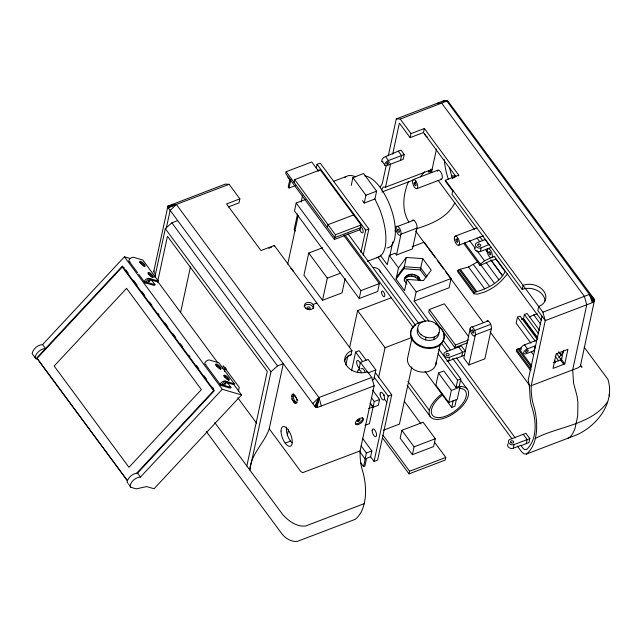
<?xml version="1.0" encoding="UTF-8"?>
<svg xmlns="http://www.w3.org/2000/svg" width="642" height="642" viewBox="0 0 642 642"><rect width="100%" height="100%" fill="white"/><g stroke="black" fill="none" stroke-linecap="round" stroke-linejoin="round"><path stroke-width="0.96" d="M155.581 274.912L153.735 271.542L167.931 206.114L225.157 184.134L229.13 184.302L239.875 198.851L226.538 203.939L260.973 250.557L274.311 245.477L351.944 350.58A15.143 11.46 12.2 0 0 346.953 366.044A15.143 11.46 12.2 0 0 367.569 371.742L371.758 377.408L374.142 385.85L360.074 450.917C359.977 457.529 360.459 464.246 362.473 470.578C366.927 485.071 368.059 508.873 355.283 519.298L297.31 541.399C291.147 541.96 285.377 538.421 281.75 533.63L206.21 431.36M424.33 128.528L423.463 132.557L410.126 137.645L411 133.616L424.33 128.528L458.765 175.154L445.436 180.233L542.883 312.173L545.267 320.607L531.199 385.682C531.094 392.294 531.584 399.003 533.598 405.335C538.052 419.828 539.184 443.638 526.408 454.063L523.888 453.806L521.577 451.743L517.42 446.118M526.408 454.063L576.46 434.979C597.036 425.919 615.309 402.638 607.942 379.39L584.18 347.218M404.275 281.019C403.93 271.654 419.362 272.441 420.181 280.787M229.13 184.302L176.333 204.437L167.803 206.467L167.947 207.398L314.829 406.41L317.156 407.574L318.954 397.542L176.333 204.437L168.172 205.857M398.297 151.143L400.969 150.124L404.211 154.537L388.49 160.532A3.788 1.878 -36.4 0 0 384.767 164.167A3.788 1.878 -36.4 0 0 387.447 165.363L400.512 160.388L401.539 155.557L398.297 151.143L385.561 156.56A3.788 1.878 -36.4 0 0 382.078 159.537A3.788 1.878 -36.4 0 0 382.985 161.688M404.211 154.537L403.184 159.368L400.512 160.388M154.81 277.296L165.315 228.68L171.863 222.83L177.617 220.639M166.342 227.974L170.122 210.496L176.333 204.437L167.931 206.114M157.555 282.095L167.466 236.272L267.281 371.421L246.833 465.996M180.546 312.694L190.457 266.871M239.875 198.851L239.001 202.88L228.335 206.949M222.646 368.636L223.264 365.779L239.241 387.407L238.415 391.219M224.491 371.429L225.318 367.625M318.552 171.157L311.755 161.953L286.155 171.711L285.746 173.605L334.394 239.474L359.993 229.708L361.021 224.973L320.302 169.849L294.702 179.608L294.084 182.448M274.142 246.263L274.311 245.477M289.863 179.439L288.242 186.918L289.06 188.026L295.368 185.618M290.866 179.27L290.521 180.883L287.407 176.67M289.06 188.026L290.674 180.546M305.44 199.51L296.195 203.032L294.485 210.929L359.191 298.53L377.673 291.484L379.382 283.587L343.759 235.365M297.535 213.971L294.18 229.499L295.352 231.088M287.72 264.087L298.209 215.592M301.146 202.013L302.615 195.224M270.996 371.766L249.77 469.96C251.046 453.733 264.207 443.389 269.231 428.792L283.299 363.717L277.545 365.916L270.996 371.766L165.315 228.68M316.225 168.196L317.068 164.32L320.214 163.116L368.845 228.961L363.187 255.139M322.685 247.708L308.746 253.02L303.947 275.185L322.509 300.312L342.034 292.872L345.155 278.419M327.38 227.525L327.998 224.684L353.598 214.926M287.271 435.597L288.539 429.755M334.394 239.474L335.421 234.739L294.702 179.608M322.509 300.312L327.3 278.155L308.746 253.02M351.23 185.418L352.915 177.601L363.589 173.541L376.613 191.172L374.92 198.98L364.255 203.049L362.481 200.641M364.255 203.049L365.94 195.24L352.915 177.601M360.876 252.458L365.699 230.165L317.068 164.32M386.203 165.508L382.215 183.965L380.168 187.047M388.298 155.797L396.283 118.89L443.365 100.946L446.543 100.642L447.996 101.235L594.612 299.742L580.408 366.004L578.282 367.73L531.199 385.682M359.191 298.53L360.9 290.625L296.195 203.032M345.877 364.905L347.763 356.174M349.649 347.442L357.618 310.592L391.299 297.744M381.436 190.024L383.33 186.926L385.529 187.175L390.569 163.87M392.663 154.16L399.38 123.095L410.126 137.645M344.305 361.165A15.143 11.46 12.2 0 1 348.028 356.238L351.07 354.617L351.944 350.58M351.559 370.819L355.62 352.041L359.167 350.692L366.141 360.138M358.79 370.057L360.443 362.401L368.123 359.472L375.859 369.944L373.788 379.51L372.079 380.16M396.499 254.978L400.993 234.186L416.995 228.079L412.493 248.879L396.499 254.978L395.191 253.213L389.301 255.46L387.295 264.729L380.176 255.091M389.863 255.476L392.8 241.898M395.103 231.224L395.945 227.348M415.358 182.978L415.791 180.964M396.034 279.166L398.473 267.883L406.29 257.458L422.741 258.63L431.255 270.154L423.439 280.578L406.988 279.406L404.548 290.69L396.034 279.166L403.85 268.741L406.29 257.458M378.539 377.777L385.04 347.707L357.618 310.592M372.577 390.079L379.55 399.533L378.315 405.271L373.002 407.293L374.246 401.555L371.341 397.615M362.537 438.301L371.87 450.933L370.603 456.799L365.105 458.894L366.373 453.027L361.125 445.925M366.55 458.324L364.865 466.124L363.557 466.622L365.458 457.842M404.781 278.13L404.348 280.145L405.511 276.734M405.078 278.748L406.282 277.585L406.715 275.57M406.282 277.585L407.871 276.734L408.304 274.72M431.954 172.184L431.633 171.526L436.496 149.032M407.871 276.734L409.732 276.269L410.166 274.254M409.732 276.269L411.747 276.204L412.18 274.19M419.555 278.636L419.122 280.65L417.324 278.363L413.777 276.558L414.21 274.535M375.45 372.737L391.724 394.782L377.6 460.121L374.053 461.47L388.177 396.13L374.222 377.239M415.679 277.288L416.112 275.274M417.324 278.363L417.757 276.349M418.119 279.206L418.56 277.192L418.6 279.711L419.033 277.689M425.975 277.593L420.301 269.913L422.741 258.63M428.912 321.072L414.154 301.098L416.16 291.829L406.988 279.406M419.579 280.546L419.868 279.206M445.436 180.233L445.267 181.02L452.69 191.075M411.907 338.182L407.814 357.137A14.509 10.986 12.2 0 0 420.253 371.887A14.509 10.986 12.2 0 0 436.151 362.016M411.795 366.879L399.428 424.105L383.523 430.164M452.859 190.289L451.984 194.317L522.195 289.373A15.143 11.46 12.2 0 1 545.002 301.018M401.868 430.309L400.167 438.165L412.381 454.697L433.607 446.599L435.308 438.743L423.094 422.211L401.868 430.309L414.082 446.84L412.381 454.697M468.732 336.825L444.336 303.794L429.297 309.524L428.728 312.148L454.905 347.595L467.296 342.868M458.597 175.94L458.765 175.154M425.502 339.883L426.071 337.251M433.735 339.626L434.305 336.994M457.152 239.61L457.586 237.596M412.124 246.761L424.234 242.146L451.093 278.508L449.087 287.776L414.154 301.098M434.538 442.21L445.781 457.441L445.219 460.065L409.026 473.86L409.596 471.236L382.953 435.172M435.749 364.857L440.26 344.008M478.29 261.479L468.516 266.952L459.215 269.56L457.963 270.346L457.666 271.726L473.94 293.771L477.295 294.164L483.924 292.254A27.165 13.458 -36.4 0 0 501.258 280.987L507.613 273.829M459.239 386.259L456.037 387.479L443.847 370.964L438.51 373.002L435.886 385.152L448.726 402.542L457.264 399.284L459.889 387.142L459.239 386.259L460.812 378.981L438.927 349.352M446.92 361.133A3.788 2.865 12.2 0 0 448.782 360.876L449.569 357.249L465.298 351.246L461.373 345.958L445.66 351.96A3.788 2.865 12.2 0 0 444.408 355.82A3.788 2.865 12.2 0 0 449.569 357.249M454.905 347.595L455.475 344.971L429.297 309.524M515.253 437.972L456.518 357.923L448.782 360.876M475.136 247.162A3.788 2.865 12.2 0 0 475.842 250.709A3.788 2.865 12.2 0 0 480.385 251.487L481.163 247.86L488.987 244.514M448.726 402.542L451.358 390.392L438.51 373.002M488.899 244.915L485.079 239.225M473.94 293.771L474.245 292.391C486.291 289.044 499.027 283.427 505.158 271.638L495.857 259.039M495.664 259.32L490.913 260.684L480.047 265.523L480.368 264.063L484.509 260.812L490.56 257.964M456.43 358.332L461.758 356.294L462.633 352.265L458.709 346.985M456.422 399.276L454.913 406.266L451.711 407.485L453.22 400.496M456.037 387.479L457.61 380.2L438.093 353.774M470.321 328.046L463.821 358.108L468.861 364.937L484.862 358.838L491.363 328.776A4.887 2.087 69.1 0 0 489.838 322.709A4.887 2.087 69.1 0 0 486.58 321.249M468.861 364.937L475.361 334.875L491.363 328.776M522.195 289.373L523.069 285.345A15.143 11.46 12.2 0 1 543.678 291.043A15.143 11.46 12.2 0 1 538.694 306.507L537.827 310.535L545.267 320.607L592.349 302.655L594.685 300.32L589.444 294.421L446.543 100.642M537.282 339.345L520.124 316.121L517.46 317.132L516.152 323.183L530.942 343.205M521.713 347.916L517.853 348.959L516.609 349.746L516.304 351.126L530.846 370.803M537.715 337.74L523.519 318.52L524.394 314.492L527.058 313.473L539.481 330.293M534.112 350.717L535.163 345.877L527.427 348.831A3.788 1.878 -36.4 0 0 523.703 352.466A3.788 1.878 -36.4 0 0 526.384 353.662L534.112 350.717L534.441 351.158L528.173 380.184C530.765 388.795 528.839 398.233 531.833 406.908C536.295 420.366 537.683 439.409 526.48 449.649L524.378 449.432L522.452 447.715L521.031 445.275L513.295 448.22A3.788 2.865 12.2 0 1 508.761 447.442A3.788 2.865 12.2 0 1 508.047 443.895M513.295 448.22L514.082 444.593L529.811 438.59L525.886 433.31L510.173 439.305A3.788 2.865 12.2 0 0 508.929 443.173A3.788 2.865 12.2 0 0 514.082 444.593M534.441 351.158L542.009 316.201M520.943 445.676L526.279 443.646L527.146 439.618L523.222 434.329M529.811 438.59L528.944 442.619L526.279 443.646M564.775 363.926L567.921 349.36L556.189 353.838L553.043 368.404L564.775 363.926L561.517 359.52L563.403 350.781M316.731 407.574L318.954 397.542L371.758 377.408M316.249 407.445L318.954 397.542L321.345 405.977M429.883 171.879L428.984 171.013L430.83 171.133L430.581 171.928L428.984 171.013L429.129 171.952L428.358 172.136M315.744 407.197L318.954 397.542L312.75 403.601M153.735 271.542L154.104 270.924M558.781 357.867L563.283 351.856M315.262 406.843L318.954 397.542L314.829 406.41M408.384 181.79C403.2 194.141 401.29 210.191 408.858 221.923M454.865 202.816C447.506 217.702 431.199 224.13 416.313 228.785M424.474 171.719L420.478 176.903M396.467 277.151L404.291 266.727L420.735 267.899L426.978 276.349M607.356 402.117C590.897 425.245 558.476 426.144 535.099 438.518M560.538 359.672L561.806 358.236M127.421 480.641L37.79 359.295L35.992 358.766L32.1 353.646C32.967 348.967 37.814 344.714 42.589 344.577L124.42 256.792L130.19 258.485M124.066 267.529L122.269 267L37.059 358.413L127.22 480.497M138.664 274.174L144.988 282.737L149.08 278.339L158.357 281.06L157.619 281.846L149.682 279.527M150.974 279.214L154.995 284.663L154.265 285.449L144.988 282.737M136.594 473.323L213.617 390.689L122.269 267M127.999 483.33L127.036 482.182C127.902 477.504 132.75 473.25 137.524 473.114L214.356 390.689L122.349 266.117L35.992 358.766L35.029 357.61C35.896 352.94 40.751 348.686 45.518 348.55L42.589 344.577M205.416 364.439L220.936 385.441L225.029 381.051L234.306 383.764L233.568 384.558L225.631 382.231M140.454 477.086L222.284 389.293L241.536 394.934L154.08 488.755L146.673 486.58L136.256 488.859L130.928 487.302L129.965 486.146C130.832 481.468 135.679 477.215 140.454 477.086L137.524 473.114M226.923 381.926L230.943 387.367L230.205 388.161L220.936 385.441M396.283 118.89L400.255 119.067L447.378 100.866M567.905 438.237L570.449 436.672L572.849 433.398L574.951 428.631L577.68 416L577.904 402.181L577.038 395.994L573.579 383.234L572.696 369.856L586.764 304.79L584.38 296.347L441.752 103.242L437.78 103.073M529.465 316.947L533.791 314.917A27.165 13.458 -36.4 0 1 537.169 313.802M168.204 207.896L176.333 204.437L167.811 206.909M461.758 356.294L464.431 355.275M333.479 181.357L346.263 176.486M385.529 187.175L432.09 169.424L430.63 169.255M365.94 195.24L376.613 191.172M413.271 179.567L437.908 170.17M381.902 192.038L413.255 180.081M416.963 188.604L441.608 179.214M268.805 248.293L271.47 247.274M452.377 178.307L455.042 177.296M335.421 234.739L361.021 224.973M360.403 227.814L334.803 237.58L286.155 171.711M365.699 230.165L368.845 228.961M397.791 226.353L413.793 220.254M367.24 261.35L379.101 256.832M327.3 278.155L340.316 273.187M455.066 236.2L476.966 227.846M458.757 245.236L483.402 235.847M313.103 304.477L316.835 303.056M484.991 239.627L477.263 242.572A3.788 2.865 12.2 0 0 476.011 246.44A3.788 2.865 12.2 0 0 481.163 247.86M360.9 290.625L379.382 283.587M480.385 251.487L491.571 247.226M416.16 291.829L451.093 278.508M224.901 369.527L226.57 368.893M351.07 354.617L348.622 355.917M385.04 347.707L412.172 337.363M472.167 327.043L488.161 320.944M292.888 396.371L294.493 395.761L297.84 400.303M474.687 330.461L490.689 324.362M375.859 369.944L368.179 372.866L360.443 362.401M293.707 401.82L295.039 401.306M521.384 319.339L523.519 318.52M455.475 344.971L468.748 339.915M542.883 312.173L589.444 294.421L592.542 296.933M317.156 407.574L374.142 385.85M388.177 396.13L391.724 394.782M374.246 401.555L379.55 399.533M521.344 349.85A3.788 1.878 -36.4 0 1 521.216 347.483A3.788 1.878 -36.4 0 1 524.498 344.858L536.632 340.236M368.628 408.625L373.074 406.924L369.455 423.648L365.009 425.341M285.192 443.157L290.521 441.126M457.61 380.2L460.812 378.981M451.358 390.392L459.889 387.142M553.34 362.642L561.517 359.52M360.074 450.917L302.663 472.648L300.761 471.477L269.231 428.792M366.373 453.027L371.87 450.933M414.082 446.84L435.308 438.743M409.596 471.236L445.781 457.441M363.974 503.753L305.472 526.055C296.532 526.865 288.619 521.031 282.857 514.764L214.749 422.556M167.947 207.398L176.333 204.437M442.844 101.139L447.996 101.235M451.462 175.828L454.969 175.98M403.85 268.741L420.301 269.913M443.365 100.946L446.816 101.316L445.548 100.585M411.747 276.204L413.777 276.558M444.465 100.682L446.816 101.316M145.726 281.942L154.995 284.663M221.675 384.654L230.943 387.367M594.612 299.742L589.444 294.421L592.349 302.655M406.988 284.117L404.877 281.26L404.564 279.679M594.58 300.625L589.444 294.421L593.264 302.149M594.476 300.938L589.444 294.421L593.994 301.563M423.463 132.557L455.884 176.462M400.255 119.067L411 133.616M580.745 365.659L581.941 367.272L581.179 366.092M430.477 169.961L431.633 171.526M438.181 180.386L474.454 229.507M479.807 236.754L482.784 240.782M494.083 256.078L541.663 320.494M476.886 237.877L479.799 241.809M485.609 249.682L487.35 252.049M533.791 314.917L540.765 324.362M490.921 259.986L502.55 275.731L490.889 260.066M558.869 351.976L561.196 355.13M558.837 352.057L561.164 355.211M556.638 353.517L561.365 359.929M560.45 359.929L563.708 364.335M486.146 262.474L498.938 279.8M524.394 314.492L538.59 333.712M555.153 356.141L558.701 360.948M469.39 240.341L475.2 248.213M476.95 250.581L484.509 260.812M554.279 360.17L555.466 361.767M522.989 318.729L537.771 338.751M554.335 361.173L555.523 362.778M464.664 242.812L480.368 264.063M480.617 264.632L494.573 283.523M463.773 243.478L480.047 265.523M517.46 317.132L535.203 341.167M535.163 345.877L535.484 346.319M473.467 264.616L489.75 286.661M468.516 266.952L484.798 288.988M531.231 351.856L533.558 355.01M385.561 156.56L388.49 160.532M524.498 344.858L527.427 348.831M382.006 161.246L384.935 165.211M460.354 269.303L476.629 291.34M518.993 348.702L531.785 366.02M459.215 269.56L475.497 291.604M517.853 348.959L531.231 367.072M457.963 270.346L474.245 292.391M516.609 349.746L531.143 369.423M415.647 231.104L427.556 247.234M428.744 248.847L435.3 257.715M437.683 260.941L443.638 269.006M445.428 271.43L482.944 322.228M490.095 331.906L529.995 385.93M374.92 198.98L379.093 207.799A43.455 18.514 69.1 0 1 376.332 257.723M389.301 255.46L398.473 267.883M443.076 340.252L450.162 349.842M377.849 257.145L425.365 321.473M441.399 343.189L447.338 351.23M452.682 358.469L512.075 438.879M379.342 270.105L418.56 323.215M460.162 379.534L467.288 389.188M347.852 233.688L415.711 325.566M344.85 234.86L413.296 327.524M425.092 371.445L451.711 407.485M407.983 381.428L429.37 410.39M407.213 385.369L430.389 416.746M404.34 401.33L420.919 423.776M355.62 352.041L362.594 361.494M384.414 399.003L386.845 402.293M370.747 403.778L372.488 406.137M370.097 403.361L373.002 407.293M382.391 437.788L409.026 473.86M370.603 456.799L374.053 461.47M359.857 451.783L365.105 458.894M360.611 462.633L363.557 466.622M171.863 222.83L277.545 365.916M291.604 398.794L294.959 403.337M234.306 383.764L218.786 362.762L209.517 360.042A3.154 1.565 -36.4 0 0 205.448 362.016A3.154 1.565 -36.4 0 0 205.946 364.495M158.357 281.06L142.837 260.05L133.568 257.33A3.154 1.565 -36.4 0 0 129.507 259.304A3.154 1.565 -36.4 0 0 129.997 261.784M157.9 281.702L217.807 362.81M233.231 383.691L241.536 394.934M237.773 397.735L256.664 423.319M129.475 261.727L137.516 272.617M124.42 256.792L222.284 389.293M125.848 269.937L128.215 273.147M133.56 280.377L137.115 285.2M141.866 291.62L144.827 295.641M149.57 302.061L151.945 305.279M157.876 313.304L159.064 314.917M164.994 322.942L167.963 326.963M172.706 333.383L175.675 337.403M180.418 343.823L182.793 347.041M188.724 355.074L189.912 356.679M196.436 365.515L198.811 368.725M204.148 375.955L206.523 379.165M212.454 387.198L213.642 388.803M128.585 484.124L130.928 487.302M430.83 171.133L431.159 172.08M609.162 394.252L609.402 396.106M580.545 364.817L580.617 365.386M149.345 279.118A3.531 1.083 43 0 1 148.615 280.771M149.008 280.53A3.531 1.083 43 0 1 149.313 281.485M139.531 262.105A3.531 1.083 43 0 1 142.596 263.902A3.531 1.083 43 0 1 144.482 266.791M148.166 273.259A3.531 1.083 43 0 1 152.611 277.464M225.286 381.829A3.531 1.083 43 0 1 224.564 383.483M224.957 383.234A3.531 1.083 43 0 1 225.262 384.197M215.471 364.817A3.531 1.083 43 0 1 218.545 366.614A3.531 1.083 43 0 1 220.431 369.503M223.665 375.899A3.531 1.083 43 0 1 226.73 377.705A3.531 1.083 43 0 1 228.624 380.594M491.427 257.554A27.165 13.458 -36.4 0 1 494.805 256.447M452.562 178.548A41.281 17.591 69.1 0 1 449.552 167.45M448.285 179.134A41.281 17.591 69.1 0 1 444.312 159.689M427.556 137.083A4.887 2.087 69.1 0 1 424.402 133.456M437.234 171.278A4.887 2.087 69.1 0 1 441.608 173.693A4.887 2.087 69.1 0 1 440.436 179.102M412.204 220.559A4.887 2.087 69.1 0 1 416.056 223.087A4.887 2.087 69.1 0 1 416.321 229.186M458.781 386.58A23.032 11.412 -36.4 0 1 463.203 405.038A23.032 11.412 -36.4 0 1 432.435 418.423A23.032 11.412 -36.4 0 1 441.865 393.939M459.945 388.346A20.472 10.144 -36.4 0 1 460.282 406.322A20.472 10.144 -36.4 0 1 433.767 416.425A20.472 10.144 -36.4 0 1 442.635 394.942M373.379 267.441A23.032 11.412 -36.4 0 1 380.345 272.136M290.754 268.613A3.009 1.284 69.1 0 1 293.282 271.526M438.951 332.716A10.994 8.322 12.2 0 1 426.906 340.196A10.994 8.322 12.2 0 1 417.485 329.017M443.413 333.198A16.941 12.824 12.2 0 1 427.724 348.389A16.941 12.824 12.2 0 1 411.008 330.895M411.297 330.108A16.941 12.824 12.2 0 1 415.165 325.39M435.517 323.953A16.941 12.824 12.2 0 1 439.232 344.906A16.941 12.824 12.2 0 1 412.597 339.225A16.941 12.824 12.2 0 1 424.458 321.594M364.808 175.908A38.127 16.243 69.1 0 1 392.077 211.691A38.127 16.243 69.1 0 1 386.974 247.989M344.898 177.401A43.455 18.514 69.1 0 1 355.7 176.935M360.475 226.634A3.314 1.412 69.1 0 1 362.899 229.908A3.314 1.412 69.1 0 1 362.248 232.894A3.314 1.412 69.1 0 1 359.833 229.619M317.862 170.86A3.314 1.412 69.1 0 1 319.572 170.539M224.965 368.933A3.154 1.348 69.1 0 1 224.467 370.241M304.115 306.756A4.735 3.579 12.2 0 1 309.163 304.469A4.735 3.579 12.2 0 1 313.352 308.353M362.481 417.581A4.735 2.343 -36.4 0 1 360.611 421.882A4.735 2.343 -36.4 0 1 355.403 423.624M359.319 418.985A1.581 0.778 -36.4 0 1 357.137 420.622M307.045 309.123A1.581 1.196 12.2 0 1 309.677 309.845M291.974 442.795A10.505 4.478 69.1 0 1 286.549 427.074M297.029 402.815A4.903 2.087 69.1 0 1 293.867 399.172A4.903 2.087 69.1 0 1 293.45 394.052M361.294 368.829A4.277 1.822 69.1 0 1 365.25 372.601M357.787 372.448A4.277 1.822 69.1 0 1 358.854 369.623A4.277 1.822 69.1 0 1 361.607 372.801M384.285 395.608A4.117 1.757 69.1 0 1 383.932 394.597M359.945 368.275A4.117 1.757 69.1 0 1 357.04 364.544A4.117 1.757 69.1 0 1 357.433 360.515A4.117 1.757 69.1 0 1 360.403 363.541M149.73 279.35L149.586 279.888A3.154 1.565 -36.4 0 1 147.54 282.087L146.833 282.456A3.154 1.565 -36.4 0 1 144.338 281.726A3.154 1.565 -36.4 0 1 147.235 278.62A3.154 1.565 -36.4 0 1 149.73 279.35M225.679 382.062L225.535 382.6A3.154 1.565 -36.4 0 1 223.488 384.791L222.782 385.168A3.154 1.565 -36.4 0 1 220.286 384.438A3.154 1.565 -36.4 0 1 223.183 381.332A3.154 1.565 -36.4 0 1 225.679 382.062M126.578 288.338L54.145 366.044L128.938 467.312L201.371 389.606L126.578 288.338M478.772 244.024L478.081 244.281A1.581 1.196 12.2 0 0 478.587 246.263A1.581 1.196 12.2 0 0 480.77 245.437A1.581 1.196 12.2 0 0 478.772 244.024M140.566 263.268A3.531 1.083 43 0 0 145.1 266.278A3.531 1.083 43 0 0 141.946 262A3.531 1.083 43 0 0 140.566 263.268M148.751 274.359A3.531 1.083 43 0 0 153.294 277.36A3.531 1.083 43 0 0 150.132 273.083A3.531 1.083 43 0 0 148.751 274.359M216.506 365.98A3.531 1.083 43 0 0 221.049 368.981A3.531 1.083 43 0 0 217.895 364.704A3.531 1.083 43 0 0 216.506 365.98M224.7 377.063A3.531 1.083 43 0 0 229.242 380.072A3.531 1.083 43 0 0 226.08 375.795A3.531 1.083 43 0 0 224.7 377.063M526.352 352.354A1.581 0.778 -36.4 0 0 528.246 350.492A1.581 0.778 -36.4 0 0 526.119 350.893A1.581 0.778 -36.4 0 0 526.352 352.354M511.048 442.723A1.581 1.196 12.2 0 0 513.648 442.37A1.581 1.196 12.2 0 0 511.682 440.757A1.581 1.196 12.2 0 0 511.048 442.723M446.535 355.379A1.581 1.196 12.2 0 0 449.127 355.026A1.581 1.196 12.2 0 0 447.169 353.405A1.581 1.196 12.2 0 0 446.535 355.379M387.415 164.055A1.581 0.778 -36.4 0 0 389.309 162.193A1.581 0.778 -36.4 0 0 387.174 162.595A1.581 0.778 -36.4 0 0 387.415 164.055M455.989 239.835A1.733 0.738 69.1 0 0 457.377 242.363A1.733 0.738 69.1 0 0 457.377 239.964A1.733 0.738 69.1 0 0 455.989 239.835M454.303 238.23A4.887 2.087 69.1 0 0 458.219 245.34A4.887 2.087 69.1 0 0 458.219 238.583A4.887 2.087 69.1 0 0 454.303 238.23M412.501 181.59A4.887 2.087 69.1 0 0 416.425 188.708A4.887 2.087 69.1 0 0 416.425 181.951A4.887 2.087 69.1 0 0 412.501 181.59M414.186 183.203A1.733 0.738 69.1 0 0 415.583 185.723A1.733 0.738 69.1 0 0 415.583 183.331A1.733 0.738 69.1 0 0 414.186 183.203M488.827 252.338A1.733 0.738 69.1 0 0 490.223 254.866A1.733 0.738 69.1 0 0 490.215 252.467A1.733 0.738 69.1 0 0 488.827 252.338M487.142 250.733A4.887 2.087 69.1 0 0 491.066 257.851A4.887 2.087 69.1 0 0 491.058 251.094A4.887 2.087 69.1 0 0 487.142 250.733M395.857 228.271A4.887 2.087 69.1 0 0 399.773 235.389A4.887 2.087 69.1 0 0 399.773 228.632A4.887 2.087 69.1 0 0 395.857 228.271M397.542 229.884A1.733 0.738 69.1 0 0 398.931 232.404A1.733 0.738 69.1 0 0 398.931 230.005A1.733 0.738 69.1 0 0 397.542 229.884M470.225 328.969A4.887 2.087 69.1 0 0 474.149 336.087A4.887 2.087 69.1 0 0 474.149 329.33A4.887 2.087 69.1 0 0 470.225 328.969M471.91 330.574A1.733 0.738 69.1 0 0 473.306 333.102A1.733 0.738 69.1 0 0 473.306 330.702A1.733 0.738 69.1 0 0 471.91 330.574M381.565 292.319A3.009 1.284 69.1 0 0 383.98 296.708A3.009 1.284 69.1 0 0 383.98 292.543A3.009 1.284 69.1 0 0 381.565 292.319M421.128 334.723A10.994 8.322 12.2 0 0 439.216 332.235A10.994 8.322 12.2 0 0 425.558 320.976A10.994 8.322 12.2 0 0 421.128 334.723M305.873 308.329A4.735 3.579 12.2 0 0 313.657 307.261A4.735 3.579 12.2 0 0 307.783 302.414A4.735 3.579 12.2 0 0 305.873 308.329M307.534 308.818A1.581 1.196 12.2 0 0 310.126 308.457A1.581 1.196 12.2 0 0 308.168 306.844A1.581 1.196 12.2 0 0 307.534 308.818M357.706 424.643A4.735 2.343 -36.4 0 0 363.404 419.074A4.735 2.343 -36.4 0 0 357.008 420.269A4.735 2.343 -36.4 0 0 357.706 424.643M358.116 421.521A1.581 0.778 -36.4 0 0 360.018 419.667A1.581 0.778 -36.4 0 0 357.883 420.069A1.581 0.778 -36.4 0 0 358.116 421.521M291.765 396.186A4.903 2.087 69.1 0 0 295.697 403.32A4.903 2.087 69.1 0 0 295.697 396.547A4.903 2.087 69.1 0 0 291.765 396.186M281.027 431.095A10.505 4.478 69.1 0 0 289.446 446.383A10.505 4.478 69.1 0 0 289.446 431.865A10.505 4.478 69.1 0 0 281.027 431.095M380.088 394.027A4.117 1.757 69.1 0 0 383.386 400.014A4.117 1.757 69.1 0 0 383.386 394.324A4.117 1.757 69.1 0 0 380.088 394.027M372.159 430.718A4.117 1.757 69.1 0 0 375.458 436.704A4.117 1.757 69.1 0 0 375.458 431.015A4.117 1.757 69.1 0 0 372.159 430.718"/></g></svg>
